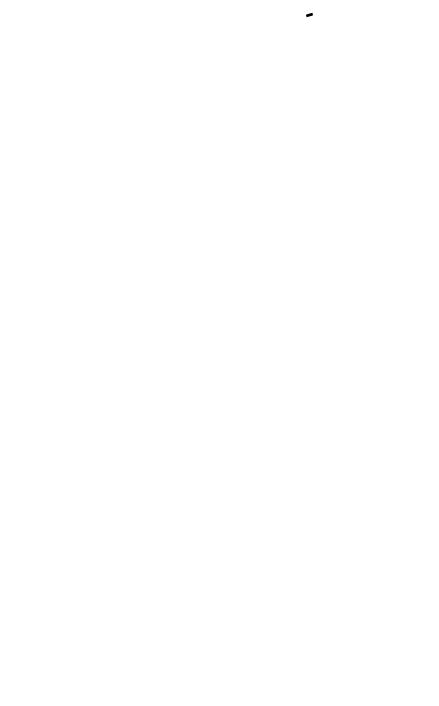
# Model space of a CAD drawing. Header units: millimetres. Extents: x -2355779 to -2216356, y 3874558 to 4068437.
# Drawn here: x -2348201 to -2300024, y 3874558 to 3953984 of the extents above; entities that cross this region are included whole.
import ezdxf

# ---------------------------------------------------------------- set-up
doc = ezdxf.new("R2010")
doc.units = ezdxf.units.MM
for name, color, linetype, lineweight in [('A-ANNO-DIMS', 211, 'Continuous', 5), ('A-ANNO-DIMS-200', 211, 'Continuous', 5), ('G-ANNO-SYMB', 111, 'Continuous', 5)]:
    doc.layers.add(name, color=color, linetype=linetype, lineweight=lineweight)
doc.styles.add('Arial', font='arial.ttf', dxfattribs={"height": 500})
doc.dimstyles.new('2_5-Diagonal-_deg_-Decimal_O', dxfattribs={"dimscale": 304.8, "dimtxt": 510.1297, "dimasz": 0.984252, "dimexe": 0.656168, "dimexo": 0.0625, "dimgap": 0.984252, "dimtad": 1, "dimdec": 0, "dimzin": 0, "dimdsep": 46, "dimtxsty": 'Arial', "dimblk1": 'OBLIQUE', "dimblk2": 'OBLIQUE', "dimsah": 1, "dimcen": 0.09, "dimdle": 0.656168, "dimazin": 0, "dimtfac": 1, "dimtdec": 4, "dimtix": 1, "dimtmove": 0, "dimatfit": 3, "dimfxl": 3.28084, "dimfxlon": 1, "dimtvp": 1, "dimtfill": 1, "dimtolj": 1, "dimtzin": 0, "dimlwd": 15, "dimlwe": 15, "dimarcsym": 2})

# ---------------------------------------------------------------- blocks, each defined once
blk = doc.blocks.new('Section - A1-28045-GA - Part B 6m')
at = {"layer": 'G-ANNO-SYMB'}
blk.add_hatch(color=256, dxfattribs=at).paths.add_polyline_path([(0, 3.5), (0, 0), (-0.8, 0), (-0.8, 3.5)])
for p, q in [((0, 3.5), (-0.8, 3.5)), ((-0.8, 3.5), (-0.8, 0)), ((-0.8, 0), (0, 0)), ((0, 0), (0, 3.5))]:
    blk.add_line(p, q, dxfattribs=at)
blk = doc.blocks.new('DIMBLOCK1-GA - Part B 6m')
at = {"layer": 'A-ANNO-DIMS-200', "lineweight": 15}
for p, q in [((-2327823, 4050069), (-2327948, 4049898)), ((-2327823, 4050069), (-2327854, 4050267)), ((-2327823, 4050069), (-2327698, 4050241)), ((-2327823, 4050069), (-2327823, 4050069)), ((-2327823, 4050069), (-2327773, 4049751)), ((-2337983, 4048155), (-2338052, 4048471)), ((-2337983, 4048155), (-2337869, 4048334)), ((-2337983, 4048155), (-2338098, 4047977)), ((-2337983, 4048155), (-2337941, 4047960))]:
    blk.add_line(p, q, dxfattribs=at)
for start, end in [(98.93584, 102.39889), (99.00033, 102.33441)]:
    blk.add_arc((-2300024, 3874558), 177699, start, end, dxfattribs=at)
at = {"layer": 'A-ANNO-DIMS-200', "color": 0, "lineweight": 15, "insert": (-2333895, 4049968), "char_height": 500, "width": 1958.9, "attachment_point": 1, "rotation": 10.66737, "line_spacing_factor": 0.941778, "style": 'Arial', "bg_fill": 3, "box_fill_scale": 1.25, "bg_fill_color": 256, "bg_fill_true_color": 13158600, "bg_fill_transparency": 0}
blk.add_mtext('3.33°', dxfattribs=at)
blk = doc.blocks.new('_Oblique')
at = {"color": 0, "linetype": 'ByBlock', "lineweight": -2}
blk.add_line((-0.5, -0.5), (0.5, 0.5), dxfattribs=at)
blk = doc.blocks.new('DIMBLOCK2-GA - Part B 6m')
at = {"layer": 'A-ANNO-DIMS-200', "lineweight": 15}
for p, q in [((-2337980, 4048142), (-2338057, 4048493)), ((-2337980, 4048142), (-2338095, 4047963)), ((-2337980, 4048142), (-2337866, 4048320)), ((-2337980, 4048142), (-2337980, 4048142)), ((-2337980, 4048142), (-2337938, 4047946)), ((-2348008, 4045641), (-2348105, 4045988)), ((-2348008, 4045641), (-2348112, 4045457)), ((-2348008, 4045641), (-2347904, 4045826)), ((-2348008, 4045641), (-2347954, 4045449))]:
    blk.add_line(p, q, dxfattribs=at)
for start, end in [(102.26992, 105.7319), (102.33441, 105.66741)]:
    blk.add_arc((-2300024, 3874558), 177685, start, end, dxfattribs=at)
at = {"layer": 'A-ANNO-DIMS-200', "color": 0, "lineweight": 15, "insert": (-2344034, 4047688), "char_height": 500, "width": 1958.9, "attachment_point": 1, "rotation": 14.00091, "line_spacing_factor": 0.941778, "style": 'Arial', "bg_fill": 3, "box_fill_scale": 1.25, "bg_fill_color": 256, "bg_fill_true_color": 13158600, "bg_fill_transparency": 0}
blk.add_mtext('3.33°', dxfattribs=at)

msp = doc.modelspace()

# ---------------------------------------------------------------- block references
at = {"layer": 'G-ANNO-SYMB', "xscale": 199.9999999999999, "yscale": 199.9999999999999, "zscale": 199.9999999999999, "rotation": 103.993469090211}
msp.add_blockref('Section - A1-28045-GA - Part B 6m', (-2313269, 3953984.1), dxfattribs=at)

# ---------------------------------------------------------------- next in the draw order: dimensions: what is measured, and where the dimension line sits
at = {"layer": 'A-ANNO-DIMS', "lineweight": 15}
dim = msp.add_angular_dim_3p(base=(-2331222, 4049497.1), center=(-2300023.8, 3874558.4), p1=(-2327772.6, 4049750.7), p2=(-2338052.2, 4048470.6), dimstyle='2_5-Diagonal-_deg_-Decimal_O', override={"dimpost": '<>', "dimfxl": 10359.040033}, dxfattribs=at)
dim.commit()
dim.dimension.update_dxf_attribs({"geometry": 'DIMBLOCK1-GA - Part B 6m', "text_midpoint": (-2333019.9, 4049732.1)})

# ---------------------------------------------------------------- next in the draw order: dimensions: what is measured, and where the dimension line sits
dim = msp.add_angular_dim_3p(base=(-2341338.9, 4047373.3), center=(-2300023.8, 3874558.4), p1=(-2338057.2, 4048493.2), p2=(-2348105.2, 4045987.8), dimstyle='2_5-Diagonal-_deg_-Decimal_O', override={"dimpost": '<>', "dimfxl": 10355.71416}, dxfattribs=at)
dim.commit()
dim.dimension.update_dxf_attribs({"geometry": 'DIMBLOCK2-GA - Part B 6m', "text_midpoint": (-2343146.8, 4047503.6)})

doc.saveas('drawing.dxf')
